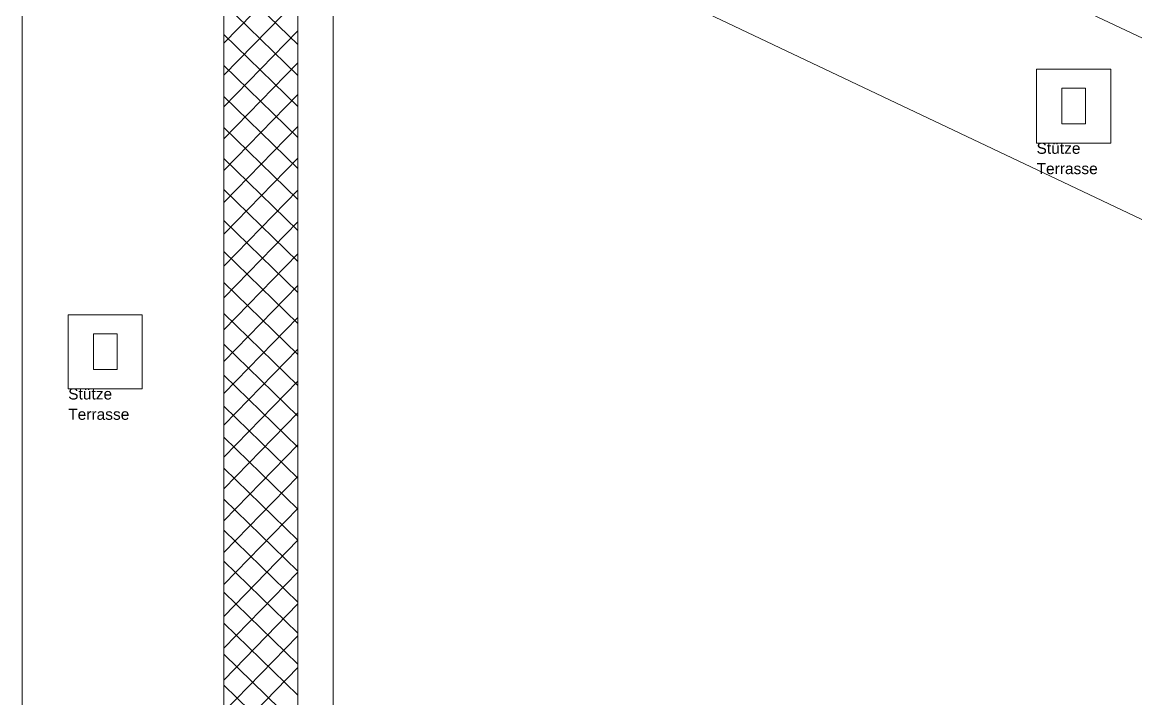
# Model space of a CAD drawing. Extents: x 0 to 1189, y 0 to 841.
# Drawn here: x 796.2 to 871.4, y 310.4 to 356.1 of the extents above; entities that cross this region are included whole.
import ezdxf
from ezdxf.lldxf.tags import DXFTag

# ---------------------------------------------------------------- set-up
doc = ezdxf.new("R2010")
doc.units = 0
doc.layers.get('0').update_dxf_attribs({"lineweight": 35})
for name, color, linetype, lineweight in [('211.5 Stahlbeton Kontur', 7, 'Continuous', 25), ('211.5 Stahlbeton Schraffur', 7, 'Continuous', 25), ('Bemassung', 7, 'Continuous', 25), ('Gebäude Kontur', 7, 'Continuous', 25), ('Hilfskörper', 7, 'Continuous', 25)]:
    doc.layers.add(name, color=color, linetype=linetype, lineweight=lineweight)
doc.styles.get("Standard").update_dxf_attribs({"font": 'arial.ttf'})
tags = doc.linetypes.add('BORDERTINY', pattern=[6.6675, 1.905, -0.9525, 1.905, -0.9525, 0, -0.9525]).pattern_tags.tags
tags[14:15] = [DXFTag(74, 4), DXFTag(75, 0), DXFTag(340, '0'), DXFTag(46, 1.0), DXFTag(50, 0.0), DXFTag(44, 0.0), DXFTag(45, 0.0)]
tags[12:13] = [DXFTag(74, 4), DXFTag(75, 0), DXFTag(340, '0'), DXFTag(46, 1.0), DXFTag(50, 0.0), DXFTag(44, 0.0), DXFTag(45, 0.0)]
tags[10:11] = [DXFTag(74, 4), DXFTag(75, 0), DXFTag(340, '0'), DXFTag(46, 1.0), DXFTag(50, 0.0), DXFTag(44, 0.0), DXFTag(45, 0.0)]
tags[8:9] = [DXFTag(74, 4), DXFTag(75, 0), DXFTag(340, '0'), DXFTag(46, 1.0), DXFTag(50, 0.0), DXFTag(44, 0.0), DXFTag(45, 0.0)]
tags[6:7] = [DXFTag(74, 4), DXFTag(75, 0), DXFTag(340, '0'), DXFTag(46, 1.0), DXFTag(50, 0.0), DXFTag(44, 0.0), DXFTag(45, 0.0)]
tags[4:5] = [DXFTag(74, 4), DXFTag(75, 0), DXFTag(340, '0'), DXFTag(46, 1.0), DXFTag(50, 0.0), DXFTag(44, 0.0), DXFTag(45, 0.0)]
tags = doc.linetypes.add('DASHED2', pattern=[9.525, 6.35, -3.175]).pattern_tags.tags
tags[6:7] = [DXFTag(74, 4), DXFTag(75, 0), DXFTag(340, '0'), DXFTag(46, 1.0), DXFTag(50, 0.0), DXFTag(44, 0.0), DXFTag(45, 0.0)]
tags[4:5] = [DXFTag(74, 4), DXFTag(75, 0), DXFTag(340, '0'), DXFTag(46, 1.0), DXFTag(50, 0.0), DXFTag(44, 0.0), DXFTag(45, 0.0)]

# ---------------------------------------------------------------- blocks, each defined once
blk = doc.blocks.new('Referenz-A0SO6TOG06', base_point=(4.401, 96.704))
at = {"layer": '211.5 Stahlbeton Kontur', "color": 0, "lineweight": 18}
for p, q in [((809.831, 297), (809.834, 381.122)), ((814.834, 376.121), (814.831, 297))]:
    blk.add_line(p, q, dxfattribs=at)
at = {"layer": '211.5 Stahlbeton Schraffur', "color": 0, "lineweight": 13}
for p, q in [((809.833, 354.664), (814.833, 359.803)), ((814.833, 354.571), (809.833, 359.436)), ((809.833, 352.513), (814.833, 357.652)), ((814.833, 352.479), (809.833, 357.343)), ((809.833, 350.362), (814.833, 355.501)), ((814.833, 350.386), (809.833, 355.251)), ((809.833, 348.211), (814.833, 353.35)), ((814.833, 348.293), (809.833, 353.158)), ((809.833, 346.06), (814.833, 351.199)), ((814.833, 346.2), (809.833, 351.065)), ((809.833, 343.909), (814.833, 349.048)), ((814.833, 344.108), (809.833, 348.972)), ((809.833, 341.758), (814.833, 346.897)), ((814.833, 342.015), (809.833, 346.879)), ((814.833, 339.922), (809.833, 344.787)), ((809.833, 339.607), (814.833, 344.746)), ((814.833, 337.829), (809.833, 342.694)), ((809.833, 337.456), (814.833, 342.595)), ((814.833, 335.737), (809.833, 340.601)), ((809.833, 335.304), (814.833, 340.444)), ((814.833, 333.644), (809.833, 338.508)), ((809.833, 333.153), (814.833, 338.293)), ((814.833, 331.551), (809.833, 336.416)), ((809.833, 331.002), (814.833, 336.141)), ((809.832, 328.851), (814.833, 333.99)), ((814.832, 329.458), (809.833, 334.323)), ((809.832, 326.7), (814.833, 331.839)), ((814.832, 327.365), (809.833, 332.23)), ((814.832, 325.273), (809.832, 330.137)), ((809.832, 324.549), (814.832, 329.688)), ((814.832, 323.18), (809.832, 328.045)), ((809.832, 322.398), (814.832, 327.537)), ((814.832, 321.087), (809.832, 325.952)), ((809.832, 320.247), (814.832, 325.386)), ((814.832, 318.994), (809.832, 323.859)), ((809.832, 318.096), (814.832, 323.235)), ((814.832, 316.902), (809.832, 321.766)), ((809.832, 315.945), (814.832, 321.084)), ((814.832, 314.809), (809.832, 319.673)), ((809.832, 313.794), (814.832, 318.933)), ((814.832, 312.716), (809.832, 317.581)), ((809.832, 311.643), (814.832, 316.782)), ((814.832, 310.623), (809.832, 315.488)), ((809.832, 309.492), (814.832, 314.631)), ((814.832, 308.531), (809.832, 313.395)), ((809.832, 307.341), (814.832, 312.48)), ((814.832, 306.438), (809.832, 311.302))]:
    blk.add_line(p, q, dxfattribs=at)
at = {"layer": 'Bemassung', "color": 0, "lineweight": 13}
for p, q in [((796.23, 297), (796.23, 381.122)), ((857.009, 362.062), (957.099, 314.538))]:
    blk.add_line(p, q, dxfattribs=at)
at = {"layer": 'Gebäude Kontur', "color": 0, "linetype": 'BORDERTINY', "lineweight": 13, "ltscale": 0.13}
for p, q in [((864.737, 352.92), (869.737, 352.92)), ((864.737, 347.92), (864.737, 352.92)), ((869.737, 352.92), (869.737, 347.92)), ((866.437, 351.62), (868.037, 351.62)), ((866.437, 349.22), (866.437, 351.62)), ((868.037, 351.62), (868.037, 349.22)), ((868.037, 349.22), (866.437, 349.22)), ((869.737, 347.92), (864.737, 347.92))]:
    blk.add_line(p, q, dxfattribs=at)
at = {"layer": 'Gebäude Kontur', "color": 0, "linetype": 'DASHED2', "lineweight": 13, "ltscale": 0.13}
for p, q in [((799.336, 336.322), (804.336, 336.322)), ((799.336, 331.322), (799.336, 336.322)), ((804.336, 336.322), (804.336, 331.322)), ((801.036, 335.022), (802.636, 335.022)), ((801.036, 332.622), (801.036, 335.022)), ((802.636, 335.022), (802.636, 332.622)), ((802.636, 332.622), (801.036, 332.622)), ((804.336, 331.322), (799.336, 331.322))]:
    blk.add_line(p, q, dxfattribs=at)
at = {"layer": 'Hilfskörper', "color": 0, "lineweight": 13}
for p, q in [((817.231, 297), (817.234, 369.621)), ((934.279, 313.106), (840.837, 357.474))]:
    blk.add_line(p, q, dxfattribs=at)
at = {"layer": 'Gebäude Kontur', "color": 0, "lineweight": 13, "char_height": 0.75, "attachment_point": 1}
for s, insert in [('{\\fArial;Stütze}', (864.73, 347.944)), ('{\\fArial;Terrasse}', (864.73, 346.571)), ('{\\fArial;Stütze}', (799.33, 331.346)), ('{\\fArial;Terrasse}', (799.33, 329.973))]:
    blk.add_mtext(s, dxfattribs=dict(at, insert=insert))

msp = doc.modelspace()

# ---------------------------------------------------------------- block references
at = {"color": 8, "lineweight": 25, "ltscale": 0.25, "true_color": 0x808080}
msp.add_blockref('Referenz-A0SO6TOG06', (4.401, 96.704), dxfattribs=at)

doc.saveas('drawing.dxf')
